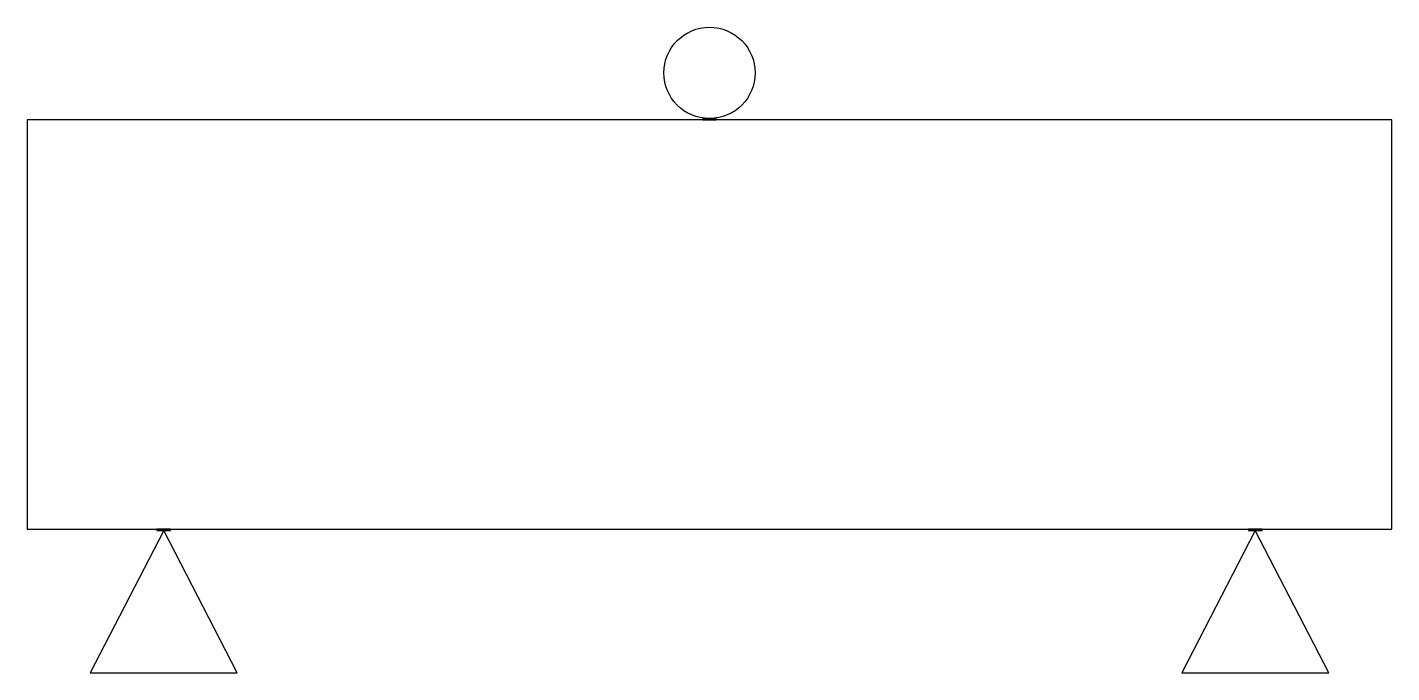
# Model space of a CAD drawing. Header units: millimetres. Extents: x 0 to 500, y -53 to 184.
import ezdxf

# ---------------------------------------------------------------- set-up
doc = ezdxf.new("R2010")
doc.units = ezdxf.units.MM

msp = doc.modelspace()

# ---------------------------------------------------------------- linework, layer by layer
for p, q in [((500, 150), (0, 150)), ((0, 150), (0, 0)), ((252.5, 150.5), (247.5, 150.5)), ((247.5, 150.5), (247.5, 150)), ((247.5, 150), (252.5, 150)), ((252.5, 150), (252.5, 150.5)), ((500, 0), (500, 150)), ((0, 0), (500, 0)), ((52.5, 0), (47.5, 0)), ((47.5, 0), (47.5, -0.5)), ((52.5, -0.5), (52.5, 0)), ((452.5, 0), (447.5, 0)), ((447.5, 0), (447.5, -0.5)), ((452.5, -0.5), (452.5, 0)), ((50, -0.5), (23.06, -52.69)), ((47.5, -0.5), (52.5, -0.5)), ((76.94, -52.69), (50, -0.5)), ((450, -0.5), (423.06, -52.69)), ((447.5, -0.5), (452.5, -0.5)), ((476.94, -52.69), (450, -0.5)), ((23.06, -52.69), (76.94, -52.69)), ((423.06, -52.69), (476.94, -52.69))]:
    msp.add_line(p, q)
msp.add_circle((250, 167.23), 16.73)

doc.saveas('drawing.dxf')
